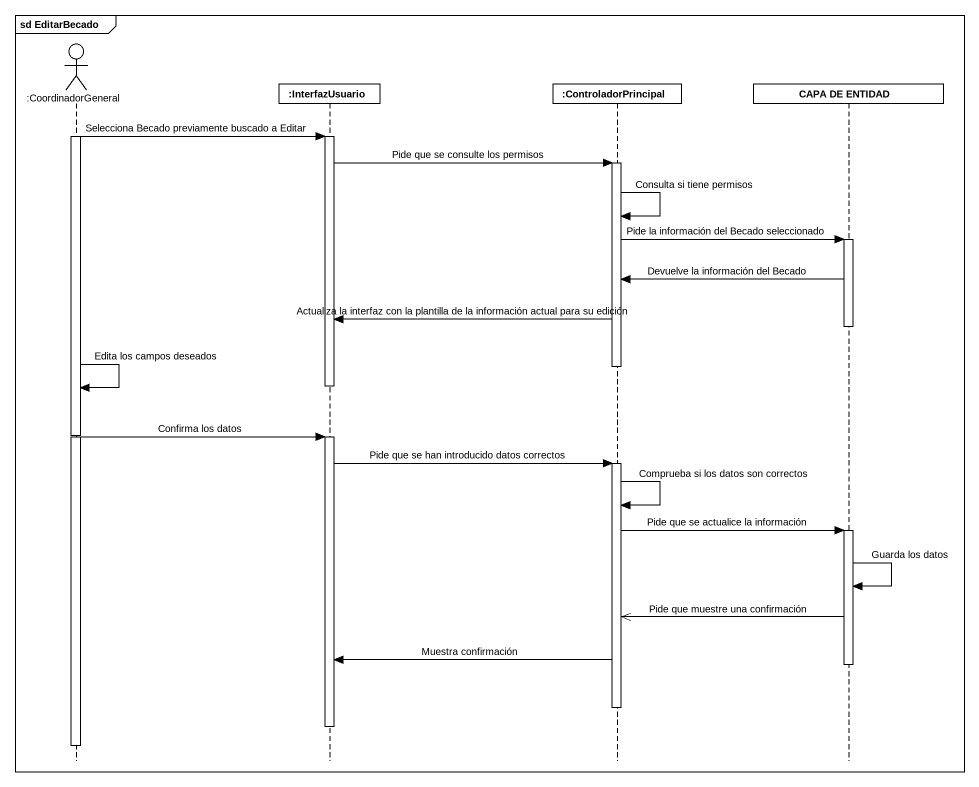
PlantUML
@startuml
mainframe sd EditarBecado
hide footbox
actor ":CoordinadorGeneral" as CoordinadorGeneral
participant ":InterfazUsuario" as InterfazUsuario
participant ":ControladorPrincipal" as ControladorPrincipal
participant "CAPA DE ENTIDAD" as CAPA_DE_ENTIDAD

activate CoordinadorGeneral
CoordinadorGeneral -> InterfazUsuario : Selecciona Becado previamente buscado a Editar
activate InterfazUsuario
InterfazUsuario -> ControladorPrincipal : Pide que se consulte los permisos
activate ControladorPrincipal
ControladorPrincipal -> ControladorPrincipal : Consulta si tiene permisos
ControladorPrincipal -> CAPA_DE_ENTIDAD : Pide la información del Becado seleccionado
activate CAPA_DE_ENTIDAD
CAPA_DE_ENTIDAD -> ControladorPrincipal : Devuelve la información del Becado
ControladorPrincipal -> InterfazUsuario : Actualiza la interfaz con la plantilla de la información actual para su edición
deactivate CAPA_DE_ENTIDAD
deactivate ControladorPrincipal
deactivate InterfazUsuario
CoordinadorGeneral -> CoordinadorGeneral : Edita los campos deseados
CoordinadorGeneral -> InterfazUsuario : Confirma los datos
activate InterfazUsuario
InterfazUsuario -> ControladorPrincipal : Pide que se han introducido datos correctos
activate ControladorPrincipal
ControladorPrincipal -> ControladorPrincipal : Comprueba si los datos son correctos
ControladorPrincipal -> CAPA_DE_ENTIDAD : Pide que se actualice la información
activate CAPA_DE_ENTIDAD
CAPA_DE_ENTIDAD -> CAPA_DE_ENTIDAD : Guarda los datos
CAPA_DE_ENTIDAD ->> ControladorPrincipal : Pide que muestre una confirmación
ControladorPrincipal -> InterfazUsuario : Muestra confirmación
deactivate CAPA_DE_ENTIDAD
deactivate ControladorPrincipal
deactivate InterfazUsuario
deactivate CoordinadorGeneral
@enduml
